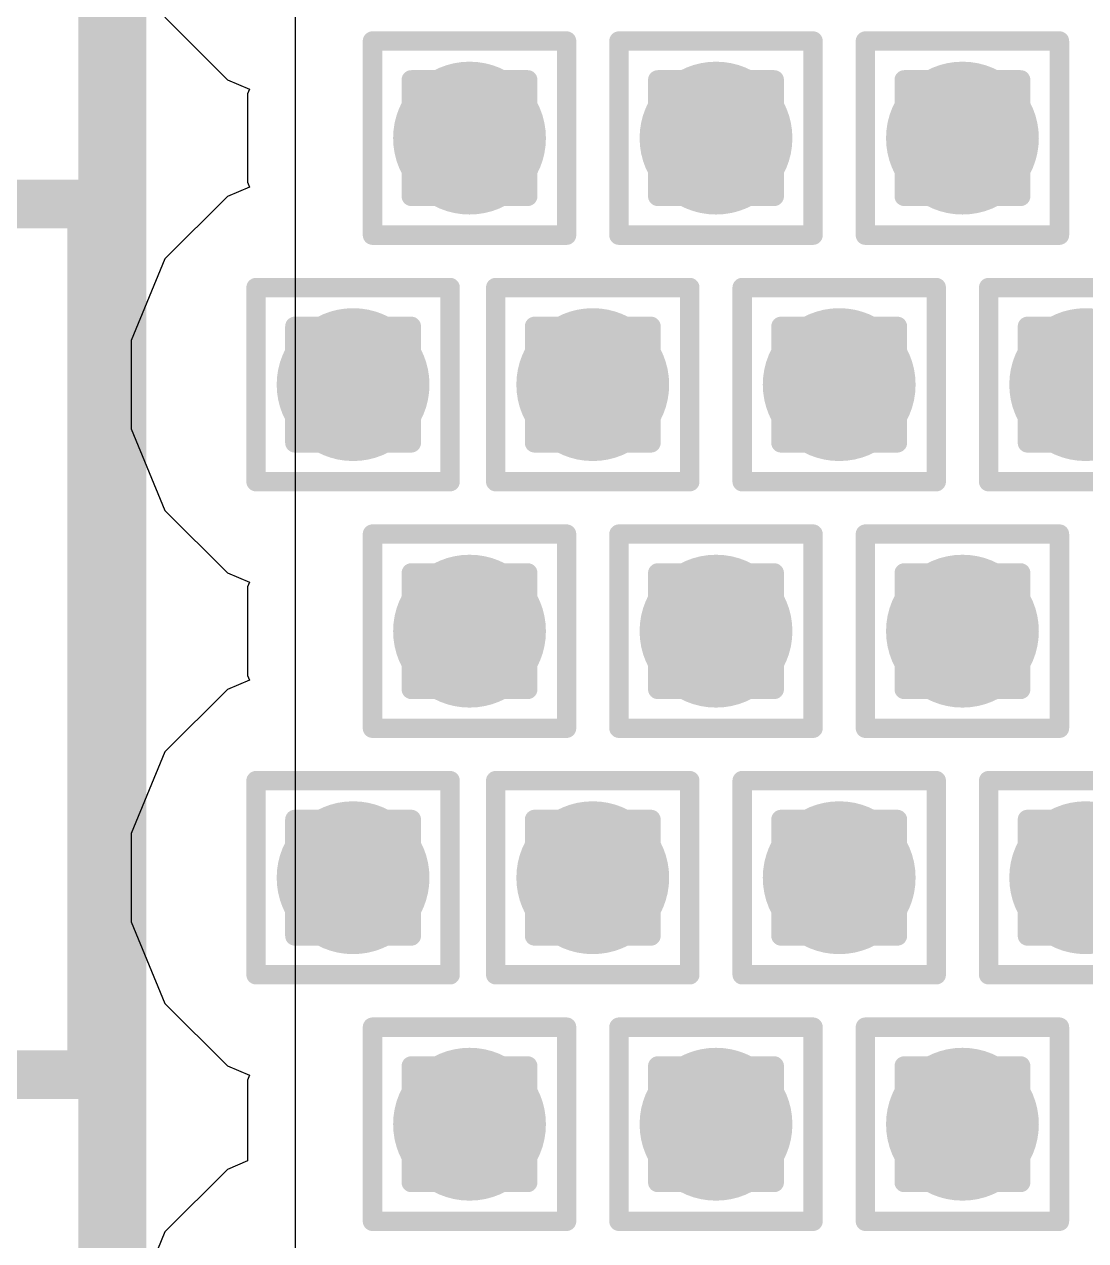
# Model space of a CAD drawing. Header units: inches. Extents: x -12 to 5357, y -8 to 5291.
# Drawn here: x 31.702 to 34.48, y 23.551 to 26.734 of the extents above; entities that cross this region are included whole.
import ezdxf

# ---------------------------------------------------------------- set-up
doc = ezdxf.new("R2010")
doc.units = ezdxf.units.IN
for name, color, linetype in [('Bottom Layer', 5, 'Continuous'), ('Drill Drawing', 1, 'Continuous'), ('Ground', 16, 'Continuous'), ('Power', 76, 'Continuous'), ('Top Layer', 1, 'Continuous'), ('Top Overlay', 2, 'Continuous'), ('Via Holes', 16, 'Continuous')]:
    doc.layers.add(name, color=color, linetype=linetype)

msp = doc.modelspace()

# ---------------------------------------------------------------- hatches: boundary and pattern name
at = {"layer": 'Bottom Layer'}
h = msp.add_hatch(color=5, dxfattribs=at)
edge = h.paths.add_edge_path()
edge.add_arc((32.8676, 26.4363), 0.2, 0, 360)
h = msp.add_hatch(color=5, dxfattribs=at)
edge = h.paths.add_edge_path()
edge.add_arc((33.5128, 26.4363), 0.2, 0, 360)
h = msp.add_hatch(color=5, dxfattribs=at)
edge = h.paths.add_edge_path()
edge.add_arc((34.1579, 26.4363), 0.2, 0, 360)
h = msp.add_hatch(color=5, dxfattribs=at)
edge = h.paths.add_edge_path()
edge.add_arc((32.5628, 25.7912), 0.2, 0, 360)
h = msp.add_hatch(color=5, dxfattribs=at)
edge = h.paths.add_edge_path()
edge.add_arc((33.1902, 25.7912), 0.2, 0, 360)
h = msp.add_hatch(color=5, dxfattribs=at)
edge = h.paths.add_edge_path()
edge.add_arc((33.8353, 25.7912), 0.2, 0, 360)
h = msp.add_hatch(color=5, dxfattribs=at)
edge = h.paths.add_edge_path()
edge.add_arc((34.4805, 25.7912), 0.2, 0, 360)
h = msp.add_hatch(color=5, dxfattribs=at)
edge = h.paths.add_edge_path()
edge.add_arc((32.8676, 25.146), 0.2, 0, 360)
h = msp.add_hatch(color=5, dxfattribs=at)
edge = h.paths.add_edge_path()
edge.add_arc((33.5128, 25.146), 0.2, 0, 360)
h = msp.add_hatch(color=5, dxfattribs=at)
edge = h.paths.add_edge_path()
edge.add_arc((34.1579, 25.146), 0.2, 0, 360)
h = msp.add_hatch(color=5, dxfattribs=at)
edge = h.paths.add_edge_path()
edge.add_arc((32.5628, 24.5008), 0.2, 0, 360)
h = msp.add_hatch(color=5, dxfattribs=at)
edge = h.paths.add_edge_path()
edge.add_arc((33.1902, 24.5008), 0.2, 0, 360)
h = msp.add_hatch(color=5, dxfattribs=at)
edge = h.paths.add_edge_path()
edge.add_arc((33.8353, 24.5008), 0.2, 0, 360)
h = msp.add_hatch(color=5, dxfattribs=at)
edge = h.paths.add_edge_path()
edge.add_arc((34.4805, 24.5008), 0.2, 0, 360)
h = msp.add_hatch(color=5, dxfattribs=at)
edge = h.paths.add_edge_path()
edge.add_arc((32.8676, 23.8557), 0.2, 0, 360)
h = msp.add_hatch(color=5, dxfattribs=at)
edge = h.paths.add_edge_path()
edge.add_arc((33.5128, 23.8557), 0.2, 0, 360)
h = msp.add_hatch(color=5, dxfattribs=at)
edge = h.paths.add_edge_path()
edge.add_arc((34.1579, 23.8557), 0.2, 0, 360)
at = {"layer": 'Ground'}
h = msp.add_hatch(color=16, dxfattribs=at)
edge = h.paths.add_edge_path()
edge.add_arc((32.8676, 26.4363), 0.2, 0, 360)
h = msp.add_hatch(color=16, dxfattribs=at)
edge = h.paths.add_edge_path()
edge.add_arc((33.5128, 26.4363), 0.2, 0, 360)
h = msp.add_hatch(color=16, dxfattribs=at)
edge = h.paths.add_edge_path()
edge.add_arc((34.1579, 26.4363), 0.2, 0, 360)
h = msp.add_hatch(color=16, dxfattribs=at)
edge = h.paths.add_edge_path()
edge.add_arc((32.5628, 25.7912), 0.2, 0, 360)
h = msp.add_hatch(color=16, dxfattribs=at)
edge = h.paths.add_edge_path()
edge.add_arc((33.1902, 25.7912), 0.2, 0, 360)
h = msp.add_hatch(color=16, dxfattribs=at)
edge = h.paths.add_edge_path()
edge.add_arc((33.8353, 25.7912), 0.2, 0, 360)
h = msp.add_hatch(color=16, dxfattribs=at)
edge = h.paths.add_edge_path()
edge.add_arc((34.4805, 25.7912), 0.2, 0, 360)
h = msp.add_hatch(color=16, dxfattribs=at)
edge = h.paths.add_edge_path()
edge.add_arc((32.8676, 25.146), 0.2, 0, 360)
h = msp.add_hatch(color=16, dxfattribs=at)
edge = h.paths.add_edge_path()
edge.add_arc((33.5128, 25.146), 0.2, 0, 360)
h = msp.add_hatch(color=16, dxfattribs=at)
edge = h.paths.add_edge_path()
edge.add_arc((34.1579, 25.146), 0.2, 0, 360)
h = msp.add_hatch(color=16, dxfattribs=at)
edge = h.paths.add_edge_path()
edge.add_arc((32.5628, 24.5008), 0.2, 0, 360)
h = msp.add_hatch(color=16, dxfattribs=at)
edge = h.paths.add_edge_path()
edge.add_arc((33.1902, 24.5008), 0.2, 0, 360)
h = msp.add_hatch(color=16, dxfattribs=at)
edge = h.paths.add_edge_path()
edge.add_arc((33.8353, 24.5008), 0.2, 0, 360)
h = msp.add_hatch(color=16, dxfattribs=at)
edge = h.paths.add_edge_path()
edge.add_arc((34.4805, 24.5008), 0.2, 0, 360)
h = msp.add_hatch(color=16, dxfattribs=at)
edge = h.paths.add_edge_path()
edge.add_arc((32.8676, 23.8557), 0.2, 0, 360)
h = msp.add_hatch(color=16, dxfattribs=at)
edge = h.paths.add_edge_path()
edge.add_arc((33.5128, 23.8557), 0.2, 0, 360)
h = msp.add_hatch(color=16, dxfattribs=at)
edge = h.paths.add_edge_path()
edge.add_arc((34.1579, 23.8557), 0.2, 0, 360)
at = {"layer": 'Power'}
h = msp.add_hatch(color=76, dxfattribs=at)
edge = h.paths.add_edge_path()
edge.add_arc((32.8676, 26.4363), 0.2, 0, 360)
h = msp.add_hatch(color=76, dxfattribs=at)
edge = h.paths.add_edge_path()
edge.add_arc((33.5128, 26.4363), 0.2, 0, 360)
h = msp.add_hatch(color=76, dxfattribs=at)
edge = h.paths.add_edge_path()
edge.add_arc((34.1579, 26.4363), 0.2, 0, 360)
h = msp.add_hatch(color=76, dxfattribs=at)
edge = h.paths.add_edge_path()
edge.add_arc((32.5628, 25.7912), 0.2, 0, 360)
h = msp.add_hatch(color=76, dxfattribs=at)
edge = h.paths.add_edge_path()
edge.add_arc((33.1902, 25.7912), 0.2, 0, 360)
h = msp.add_hatch(color=76, dxfattribs=at)
edge = h.paths.add_edge_path()
edge.add_arc((33.8353, 25.7912), 0.2, 0, 360)
h = msp.add_hatch(color=76, dxfattribs=at)
edge = h.paths.add_edge_path()
edge.add_arc((34.4805, 25.7912), 0.2, 0, 360)
h = msp.add_hatch(color=76, dxfattribs=at)
edge = h.paths.add_edge_path()
edge.add_arc((32.8676, 25.146), 0.2, 0, 360)
h = msp.add_hatch(color=76, dxfattribs=at)
edge = h.paths.add_edge_path()
edge.add_arc((33.5128, 25.146), 0.2, 0, 360)
h = msp.add_hatch(color=76, dxfattribs=at)
edge = h.paths.add_edge_path()
edge.add_arc((34.1579, 25.146), 0.2, 0, 360)
h = msp.add_hatch(color=76, dxfattribs=at)
edge = h.paths.add_edge_path()
edge.add_arc((32.5628, 24.5008), 0.2, 0, 360)
h = msp.add_hatch(color=76, dxfattribs=at)
edge = h.paths.add_edge_path()
edge.add_arc((33.1902, 24.5008), 0.2, 0, 360)
h = msp.add_hatch(color=76, dxfattribs=at)
edge = h.paths.add_edge_path()
edge.add_arc((33.8353, 24.5008), 0.2, 0, 360)
h = msp.add_hatch(color=76, dxfattribs=at)
edge = h.paths.add_edge_path()
edge.add_arc((34.4805, 24.5008), 0.2, 0, 360)
h = msp.add_hatch(color=76, dxfattribs=at)
edge = h.paths.add_edge_path()
edge.add_arc((32.8676, 23.8557), 0.2, 0, 360)
h = msp.add_hatch(color=76, dxfattribs=at)
edge = h.paths.add_edge_path()
edge.add_arc((33.5128, 23.8557), 0.2, 0, 360)
h = msp.add_hatch(color=76, dxfattribs=at)
edge = h.paths.add_edge_path()
edge.add_arc((34.1579, 23.8557), 0.2, 0, 360)
at = {"layer": 'Top Layer'}
h = msp.add_hatch(color=1, dxfattribs=at)
edge = h.paths.add_edge_path()
edge.add_arc((32.8676, 26.4363), 0.2, 0, 360)
h = msp.add_hatch(color=1, dxfattribs=at)
edge = h.paths.add_edge_path()
edge.add_arc((33.5128, 26.4363), 0.2, 0, 360)
h = msp.add_hatch(color=1, dxfattribs=at)
edge = h.paths.add_edge_path()
edge.add_arc((34.1579, 26.4363), 0.2, 0, 360)
h = msp.add_hatch(color=1, dxfattribs=at)
edge = h.paths.add_edge_path()
edge.add_arc((32.5628, 25.7912), 0.2, 0, 360)
h = msp.add_hatch(color=1, dxfattribs=at)
edge = h.paths.add_edge_path()
edge.add_arc((33.1902, 25.7912), 0.2, 0, 360)
h = msp.add_hatch(color=1, dxfattribs=at)
edge = h.paths.add_edge_path()
edge.add_arc((33.8353, 25.7912), 0.2, 0, 360)
h = msp.add_hatch(color=1, dxfattribs=at)
edge = h.paths.add_edge_path()
edge.add_arc((34.4805, 25.7912), 0.2, 0, 360)
h = msp.add_hatch(color=1, dxfattribs=at)
edge = h.paths.add_edge_path()
edge.add_arc((32.8676, 25.146), 0.2, 0, 360)
h = msp.add_hatch(color=1, dxfattribs=at)
edge = h.paths.add_edge_path()
edge.add_arc((33.5128, 25.146), 0.2, 0, 360)
h = msp.add_hatch(color=1, dxfattribs=at)
edge = h.paths.add_edge_path()
edge.add_arc((34.1579, 25.146), 0.2, 0, 360)
h = msp.add_hatch(color=1, dxfattribs=at)
edge = h.paths.add_edge_path()
edge.add_arc((32.5628, 24.5008), 0.2, 0, 360)
h = msp.add_hatch(color=1, dxfattribs=at)
edge = h.paths.add_edge_path()
edge.add_arc((33.1902, 24.5008), 0.2, 0, 360)
h = msp.add_hatch(color=1, dxfattribs=at)
edge = h.paths.add_edge_path()
edge.add_arc((33.8353, 24.5008), 0.2, 0, 360)
h = msp.add_hatch(color=1, dxfattribs=at)
edge = h.paths.add_edge_path()
edge.add_arc((34.4805, 24.5008), 0.2, 0, 360)
h = msp.add_hatch(color=1, dxfattribs=at)
edge = h.paths.add_edge_path()
edge.add_arc((32.8676, 23.8557), 0.2, 0, 360)
h = msp.add_hatch(color=1, dxfattribs=at)
edge = h.paths.add_edge_path()
edge.add_arc((33.5128, 23.8557), 0.2, 0, 360)
h = msp.add_hatch(color=1, dxfattribs=at)
edge = h.paths.add_edge_path()
edge.add_arc((34.1579, 23.8557), 0.2, 0, 360)
at = {"layer": 'Via Holes'}
h = msp.add_hatch(color=7, dxfattribs=at)
edge = h.paths.add_edge_path()
edge.add_arc((32.8676, 26.4363), 0.1, 0, 360)
h = msp.add_hatch(color=7, dxfattribs=at)
edge = h.paths.add_edge_path()
edge.add_arc((33.5128, 26.4363), 0.1, 0, 360)
h = msp.add_hatch(color=7, dxfattribs=at)
edge = h.paths.add_edge_path()
edge.add_arc((34.1579, 26.4363), 0.1, 0, 360)
h = msp.add_hatch(color=7, dxfattribs=at)
edge = h.paths.add_edge_path()
edge.add_arc((32.5628, 25.7912), 0.1, 0, 360)
h = msp.add_hatch(color=7, dxfattribs=at)
edge = h.paths.add_edge_path()
edge.add_arc((33.1902, 25.7912), 0.1, 0, 360)
h = msp.add_hatch(color=7, dxfattribs=at)
edge = h.paths.add_edge_path()
edge.add_arc((33.8353, 25.7912), 0.1, 0, 360)
h = msp.add_hatch(color=7, dxfattribs=at)
edge = h.paths.add_edge_path()
edge.add_arc((34.4805, 25.7912), 0.1, 0, 360)
h = msp.add_hatch(color=7, dxfattribs=at)
edge = h.paths.add_edge_path()
edge.add_arc((32.8676, 25.146), 0.1, 0, 360)
h = msp.add_hatch(color=7, dxfattribs=at)
edge = h.paths.add_edge_path()
edge.add_arc((33.5128, 25.146), 0.1, 0, 360)
h = msp.add_hatch(color=7, dxfattribs=at)
edge = h.paths.add_edge_path()
edge.add_arc((34.1579, 25.146), 0.1, 0, 360)
h = msp.add_hatch(color=7, dxfattribs=at)
edge = h.paths.add_edge_path()
edge.add_arc((32.5628, 24.5008), 0.1, 0, 360)
h = msp.add_hatch(color=7, dxfattribs=at)
edge = h.paths.add_edge_path()
edge.add_arc((33.1902, 24.5008), 0.1, 0, 360)
h = msp.add_hatch(color=7, dxfattribs=at)
edge = h.paths.add_edge_path()
edge.add_arc((33.8353, 24.5008), 0.1, 0, 360)
h = msp.add_hatch(color=7, dxfattribs=at)
edge = h.paths.add_edge_path()
edge.add_arc((34.4805, 24.5008), 0.1, 0, 360)
h = msp.add_hatch(color=7, dxfattribs=at)
edge = h.paths.add_edge_path()
edge.add_arc((32.8676, 23.8557), 0.1, 0, 360)
h = msp.add_hatch(color=7, dxfattribs=at)
edge = h.paths.add_edge_path()
edge.add_arc((33.5128, 23.8557), 0.1, 0, 360)
h = msp.add_hatch(color=7, dxfattribs=at)
edge = h.paths.add_edge_path()
edge.add_arc((34.1579, 23.8557), 0.1, 0, 360)

# ---------------------------------------------------------------- linework, layer by layer
at = {"layer": 'Bottom Layer'}
msp.add_line((32.4118, 20.2654), (32.4118, 28.7275), dxfattribs=at)
msp.add_lwpolyline([(31.9327, 20.2654, 0.1778, 0.1778, 0), (31.9327, 29.426, 0.1778, 0.1778, 0)], format="xyseb", dxfattribs=at)
at = {"layer": 'Drill Drawing'}
for points in [[(32.6136, 26.6903, 0.0508, 0.0508, 0), (33.1216, 26.6903, 0.0508, 0.0508, 0)], [(32.6136, 26.1823, 0.0508, 0.0508, 0), (32.6136, 26.6903, 0.0508, 0.0508, 0)], [(33.1216, 26.1823, 0.0508, 0.0508, 0), (33.1216, 26.6903, 0.0508, 0.0508, 0)], [(33.2588, 26.6903, 0.0508, 0.0508, 0), (33.7668, 26.6903, 0.0508, 0.0508, 0)], [(33.2588, 26.1823, 0.0508, 0.0508, 0), (33.2588, 26.6903, 0.0508, 0.0508, 0)], [(33.7668, 26.1823, 0.0508, 0.0508, 0), (33.7668, 26.6903, 0.0508, 0.0508, 0)], [(33.9039, 26.6903, 0.0508, 0.0508, 0), (34.4119, 26.6903, 0.0508, 0.0508, 0)], [(33.9039, 26.1823, 0.0508, 0.0508, 0), (33.9039, 26.6903, 0.0508, 0.0508, 0)], [(34.4119, 26.1823, 0.0508, 0.0508, 0), (34.4119, 26.6903, 0.0508, 0.0508, 0)], [(32.7152, 26.5887, 0.0508, 0.0508, 0), (33.02, 26.5887, 0.0508, 0.0508, 0)], [(32.7152, 26.2839, 0.0508, 0.0508, 0), (32.7152, 26.5887, 0.0508, 0.0508, 0)], [(33.02, 26.2839, 0.0508, 0.0508, 0), (33.02, 26.5887, 0.0508, 0.0508, 0)], [(33.3604, 26.5887, 0.0508, 0.0508, 0), (33.6652, 26.5887, 0.0508, 0.0508, 0)], [(33.3604, 26.2839, 0.0508, 0.0508, 0), (33.3604, 26.5887, 0.0508, 0.0508, 0)], [(33.6652, 26.2839, 0.0508, 0.0508, 0), (33.6652, 26.5887, 0.0508, 0.0508, 0)], [(34.0055, 26.5887, 0.0508, 0.0508, 0), (34.3103, 26.5887, 0.0508, 0.0508, 0)], [(34.0055, 26.2839, 0.0508, 0.0508, 0), (34.0055, 26.5887, 0.0508, 0.0508, 0)], [(34.3103, 26.2839, 0.0508, 0.0508, 0), (34.3103, 26.5887, 0.0508, 0.0508, 0)], [(32.7152, 26.2839, 0.0508, 0.0508, 0), (33.02, 26.2839, 0.0508, 0.0508, 0)], [(33.3604, 26.2839, 0.0508, 0.0508, 0), (33.6652, 26.2839, 0.0508, 0.0508, 0)], [(34.0055, 26.2839, 0.0508, 0.0508, 0), (34.3103, 26.2839, 0.0508, 0.0508, 0)], [(32.6136, 26.1823, 0.0508, 0.0508, 0), (33.1216, 26.1823, 0.0508, 0.0508, 0)], [(33.2588, 26.1823, 0.0508, 0.0508, 0), (33.7668, 26.1823, 0.0508, 0.0508, 0)], [(33.9039, 26.1823, 0.0508, 0.0508, 0), (34.4119, 26.1823, 0.0508, 0.0508, 0)], [(32.3088, 26.0452, 0.0508, 0.0508, 0), (32.8168, 26.0452, 0.0508, 0.0508, 0)], [(32.3088, 25.5372, 0.0508, 0.0508, 0), (32.3088, 26.0452, 0.0508, 0.0508, 0)], [(32.8168, 25.5372, 0.0508, 0.0508, 0), (32.8168, 26.0452, 0.0508, 0.0508, 0)], [(32.9362, 26.0452, 0.0508, 0.0508, 0), (33.4442, 26.0452, 0.0508, 0.0508, 0)], [(32.9362, 25.5372, 0.0508, 0.0508, 0), (32.9362, 26.0452, 0.0508, 0.0508, 0)], [(33.4442, 25.5372, 0.0508, 0.0508, 0), (33.4442, 26.0452, 0.0508, 0.0508, 0)], [(33.5813, 26.0452, 0.0508, 0.0508, 0), (34.0893, 26.0452, 0.0508, 0.0508, 0)], [(33.5813, 25.5372, 0.0508, 0.0508, 0), (33.5813, 26.0452, 0.0508, 0.0508, 0)], [(34.0893, 25.5372, 0.0508, 0.0508, 0), (34.0893, 26.0452, 0.0508, 0.0508, 0)], [(34.2265, 26.0452, 0.0508, 0.0508, 0), (34.7345, 26.0452, 0.0508, 0.0508, 0)], [(34.2265, 25.5372, 0.0508, 0.0508, 0), (34.2265, 26.0452, 0.0508, 0.0508, 0)], [(32.4104, 25.9436, 0.0508, 0.0508, 0), (32.7152, 25.9436, 0.0508, 0.0508, 0)], [(32.4104, 25.6388, 0.0508, 0.0508, 0), (32.4104, 25.9436, 0.0508, 0.0508, 0)], [(32.7152, 25.6388, 0.0508, 0.0508, 0), (32.7152, 25.9436, 0.0508, 0.0508, 0)], [(33.0378, 25.9436, 0.0508, 0.0508, 0), (33.3426, 25.9436, 0.0508, 0.0508, 0)], [(33.0378, 25.6388, 0.0508, 0.0508, 0), (33.0378, 25.9436, 0.0508, 0.0508, 0)], [(33.3426, 25.6388, 0.0508, 0.0508, 0), (33.3426, 25.9436, 0.0508, 0.0508, 0)], [(33.6829, 25.9436, 0.0508, 0.0508, 0), (33.9877, 25.9436, 0.0508, 0.0508, 0)], [(33.6829, 25.6388, 0.0508, 0.0508, 0), (33.6829, 25.9436, 0.0508, 0.0508, 0)], [(33.9877, 25.6388, 0.0508, 0.0508, 0), (33.9877, 25.9436, 0.0508, 0.0508, 0)], [(34.3281, 25.9436, 0.0508, 0.0508, 0), (34.6329, 25.9436, 0.0508, 0.0508, 0)], [(34.3281, 25.6388, 0.0508, 0.0508, 0), (34.3281, 25.9436, 0.0508, 0.0508, 0)], [(32.4104, 25.6388, 0.0508, 0.0508, 0), (32.7152, 25.6388, 0.0508, 0.0508, 0)], [(33.0378, 25.6388, 0.0508, 0.0508, 0), (33.3426, 25.6388, 0.0508, 0.0508, 0)], [(33.6829, 25.6388, 0.0508, 0.0508, 0), (33.9877, 25.6388, 0.0508, 0.0508, 0)], [(34.3281, 25.6388, 0.0508, 0.0508, 0), (34.6329, 25.6388, 0.0508, 0.0508, 0)], [(32.3088, 25.5372, 0.0508, 0.0508, 0), (32.8168, 25.5372, 0.0508, 0.0508, 0)], [(32.9362, 25.5372, 0.0508, 0.0508, 0), (33.4442, 25.5372, 0.0508, 0.0508, 0)], [(33.5813, 25.5372, 0.0508, 0.0508, 0), (34.0893, 25.5372, 0.0508, 0.0508, 0)], [(34.2265, 25.5372, 0.0508, 0.0508, 0), (34.7345, 25.5372, 0.0508, 0.0508, 0)], [(32.6136, 25.4, 0.0508, 0.0508, 0), (33.1216, 25.4, 0.0508, 0.0508, 0)], [(32.6136, 24.892, 0.0508, 0.0508, 0), (32.6136, 25.4, 0.0508, 0.0508, 0)], [(33.1216, 24.892, 0.0508, 0.0508, 0), (33.1216, 25.4, 0.0508, 0.0508, 0)], [(33.2588, 25.4, 0.0508, 0.0508, 0), (33.7668, 25.4, 0.0508, 0.0508, 0)], [(33.2588, 24.892, 0.0508, 0.0508, 0), (33.2588, 25.4, 0.0508, 0.0508, 0)], [(33.7668, 24.892, 0.0508, 0.0508, 0), (33.7668, 25.4, 0.0508, 0.0508, 0)], [(33.9039, 25.4, 0.0508, 0.0508, 0), (34.4119, 25.4, 0.0508, 0.0508, 0)], [(33.9039, 24.892, 0.0508, 0.0508, 0), (33.9039, 25.4, 0.0508, 0.0508, 0)], [(34.4119, 24.892, 0.0508, 0.0508, 0), (34.4119, 25.4, 0.0508, 0.0508, 0)], [(32.7152, 25.2984, 0.0508, 0.0508, 0), (33.02, 25.2984, 0.0508, 0.0508, 0)], [(32.7152, 24.9936, 0.0508, 0.0508, 0), (32.7152, 25.2984, 0.0508, 0.0508, 0)], [(33.02, 24.9936, 0.0508, 0.0508, 0), (33.02, 25.2984, 0.0508, 0.0508, 0)], [(33.3604, 25.2984, 0.0508, 0.0508, 0), (33.6652, 25.2984, 0.0508, 0.0508, 0)], [(33.3604, 24.9936, 0.0508, 0.0508, 0), (33.3604, 25.2984, 0.0508, 0.0508, 0)], [(33.6652, 24.9936, 0.0508, 0.0508, 0), (33.6652, 25.2984, 0.0508, 0.0508, 0)], [(34.0055, 25.2984, 0.0508, 0.0508, 0), (34.3103, 25.2984, 0.0508, 0.0508, 0)], [(34.0055, 24.9936, 0.0508, 0.0508, 0), (34.0055, 25.2984, 0.0508, 0.0508, 0)], [(34.3103, 24.9936, 0.0508, 0.0508, 0), (34.3103, 25.2984, 0.0508, 0.0508, 0)], [(32.7152, 24.9936, 0.0508, 0.0508, 0), (33.02, 24.9936, 0.0508, 0.0508, 0)], [(33.3604, 24.9936, 0.0508, 0.0508, 0), (33.6652, 24.9936, 0.0508, 0.0508, 0)], [(34.0055, 24.9936, 0.0508, 0.0508, 0), (34.3103, 24.9936, 0.0508, 0.0508, 0)], [(32.6136, 24.892, 0.0508, 0.0508, 0), (33.1216, 24.892, 0.0508, 0.0508, 0)], [(33.2588, 24.892, 0.0508, 0.0508, 0), (33.7668, 24.892, 0.0508, 0.0508, 0)], [(33.9039, 24.892, 0.0508, 0.0508, 0), (34.4119, 24.892, 0.0508, 0.0508, 0)], [(32.3088, 24.7548, 0.0508, 0.0508, 0), (32.8168, 24.7548, 0.0508, 0.0508, 0)], [(32.3088, 24.2468, 0.0508, 0.0508, 0), (32.3088, 24.7548, 0.0508, 0.0508, 0)], [(32.8168, 24.2468, 0.0508, 0.0508, 0), (32.8168, 24.7548, 0.0508, 0.0508, 0)], [(32.9362, 24.7548, 0.0508, 0.0508, 0), (33.4442, 24.7548, 0.0508, 0.0508, 0)], [(32.9362, 24.2468, 0.0508, 0.0508, 0), (32.9362, 24.7548, 0.0508, 0.0508, 0)], [(33.4442, 24.2468, 0.0508, 0.0508, 0), (33.4442, 24.7548, 0.0508, 0.0508, 0)], [(33.5813, 24.7548, 0.0508, 0.0508, 0), (34.0893, 24.7548, 0.0508, 0.0508, 0)], [(33.5813, 24.2468, 0.0508, 0.0508, 0), (33.5813, 24.7548, 0.0508, 0.0508, 0)], [(34.0893, 24.2468, 0.0508, 0.0508, 0), (34.0893, 24.7548, 0.0508, 0.0508, 0)], [(34.2265, 24.7548, 0.0508, 0.0508, 0), (34.7345, 24.7548, 0.0508, 0.0508, 0)], [(34.2265, 24.2468, 0.0508, 0.0508, 0), (34.2265, 24.7548, 0.0508, 0.0508, 0)], [(32.4104, 24.6532, 0.0508, 0.0508, 0), (32.7152, 24.6532, 0.0508, 0.0508, 0)], [(32.4104, 24.3484, 0.0508, 0.0508, 0), (32.4104, 24.6532, 0.0508, 0.0508, 0)], [(32.7152, 24.3484, 0.0508, 0.0508, 0), (32.7152, 24.6532, 0.0508, 0.0508, 0)], [(33.0378, 24.6532, 0.0508, 0.0508, 0), (33.3426, 24.6532, 0.0508, 0.0508, 0)], [(33.0378, 24.3484, 0.0508, 0.0508, 0), (33.0378, 24.6532, 0.0508, 0.0508, 0)], [(33.3426, 24.3484, 0.0508, 0.0508, 0), (33.3426, 24.6532, 0.0508, 0.0508, 0)], [(33.6829, 24.6532, 0.0508, 0.0508, 0), (33.9877, 24.6532, 0.0508, 0.0508, 0)], [(33.6829, 24.3484, 0.0508, 0.0508, 0), (33.6829, 24.6532, 0.0508, 0.0508, 0)], [(33.9877, 24.3484, 0.0508, 0.0508, 0), (33.9877, 24.6532, 0.0508, 0.0508, 0)], [(34.3281, 24.6532, 0.0508, 0.0508, 0), (34.6329, 24.6532, 0.0508, 0.0508, 0)], [(34.3281, 24.3484, 0.0508, 0.0508, 0), (34.3281, 24.6532, 0.0508, 0.0508, 0)], [(32.4104, 24.3484, 0.0508, 0.0508, 0), (32.7152, 24.3484, 0.0508, 0.0508, 0)], [(33.0378, 24.3484, 0.0508, 0.0508, 0), (33.3426, 24.3484, 0.0508, 0.0508, 0)], [(33.6829, 24.3484, 0.0508, 0.0508, 0), (33.9877, 24.3484, 0.0508, 0.0508, 0)], [(34.3281, 24.3484, 0.0508, 0.0508, 0), (34.6329, 24.3484, 0.0508, 0.0508, 0)], [(32.3088, 24.2468, 0.0508, 0.0508, 0), (32.8168, 24.2468, 0.0508, 0.0508, 0)], [(32.9362, 24.2468, 0.0508, 0.0508, 0), (33.4442, 24.2468, 0.0508, 0.0508, 0)], [(33.5813, 24.2468, 0.0508, 0.0508, 0), (34.0893, 24.2468, 0.0508, 0.0508, 0)], [(34.2265, 24.2468, 0.0508, 0.0508, 0), (34.7345, 24.2468, 0.0508, 0.0508, 0)], [(32.6136, 24.1097, 0.0508, 0.0508, 0), (33.1216, 24.1097, 0.0508, 0.0508, 0)], [(32.6136, 23.6017, 0.0508, 0.0508, 0), (32.6136, 24.1097, 0.0508, 0.0508, 0)], [(33.1216, 23.6017, 0.0508, 0.0508, 0), (33.1216, 24.1097, 0.0508, 0.0508, 0)], [(33.2588, 24.1097, 0.0508, 0.0508, 0), (33.7668, 24.1097, 0.0508, 0.0508, 0)], [(33.2588, 23.6017, 0.0508, 0.0508, 0), (33.2588, 24.1097, 0.0508, 0.0508, 0)], [(33.7668, 23.6017, 0.0508, 0.0508, 0), (33.7668, 24.1097, 0.0508, 0.0508, 0)], [(33.9039, 24.1097, 0.0508, 0.0508, 0), (34.4119, 24.1097, 0.0508, 0.0508, 0)], [(33.9039, 23.6017, 0.0508, 0.0508, 0), (33.9039, 24.1097, 0.0508, 0.0508, 0)], [(34.4119, 23.6017, 0.0508, 0.0508, 0), (34.4119, 24.1097, 0.0508, 0.0508, 0)], [(32.7152, 24.0081, 0.0508, 0.0508, 0), (33.02, 24.0081, 0.0508, 0.0508, 0)], [(32.7152, 23.7033, 0.0508, 0.0508, 0), (32.7152, 24.0081, 0.0508, 0.0508, 0)], [(33.02, 23.7033, 0.0508, 0.0508, 0), (33.02, 24.0081, 0.0508, 0.0508, 0)], [(33.3604, 24.0081, 0.0508, 0.0508, 0), (33.6652, 24.0081, 0.0508, 0.0508, 0)], [(33.3604, 23.7033, 0.0508, 0.0508, 0), (33.3604, 24.0081, 0.0508, 0.0508, 0)], [(33.6652, 23.7033, 0.0508, 0.0508, 0), (33.6652, 24.0081, 0.0508, 0.0508, 0)], [(34.0055, 24.0081, 0.0508, 0.0508, 0), (34.3103, 24.0081, 0.0508, 0.0508, 0)], [(34.0055, 23.7033, 0.0508, 0.0508, 0), (34.0055, 24.0081, 0.0508, 0.0508, 0)], [(34.3103, 23.7033, 0.0508, 0.0508, 0), (34.3103, 24.0081, 0.0508, 0.0508, 0)], [(32.7152, 23.7033, 0.0508, 0.0508, 0), (33.02, 23.7033, 0.0508, 0.0508, 0)], [(33.3604, 23.7033, 0.0508, 0.0508, 0), (33.6652, 23.7033, 0.0508, 0.0508, 0)], [(34.0055, 23.7033, 0.0508, 0.0508, 0), (34.3103, 23.7033, 0.0508, 0.0508, 0)], [(32.6136, 23.6017, 0.0508, 0.0508, 0), (33.1216, 23.6017, 0.0508, 0.0508, 0)], [(33.2588, 23.6017, 0.0508, 0.0508, 0), (33.7668, 23.6017, 0.0508, 0.0508, 0)], [(33.9039, 23.6017, 0.0508, 0.0508, 0), (34.4119, 23.6017, 0.0508, 0.0508, 0)]]:
    msp.add_lwpolyline(points, format="xyseb", dxfattribs=at)
for points in [[(32.6009, 26.6903, 0.0254, 0.0254, 1), (32.6263, 26.6903, 0.0254, 0.0254, 1)], [(32.6009, 26.6903, 0.0254, 0.0254, 1), (32.6263, 26.6903, 0.0254, 0.0254, 1)], [(33.1089, 26.6903, 0.0254, 0.0254, 1), (33.1343, 26.6903, 0.0254, 0.0254, 1)], [(33.1089, 26.6903, 0.0254, 0.0254, 1), (33.1343, 26.6903, 0.0254, 0.0254, 1)], [(33.2461, 26.6903, 0.0254, 0.0254, 1), (33.2715, 26.6903, 0.0254, 0.0254, 1)], [(33.2461, 26.6903, 0.0254, 0.0254, 1), (33.2715, 26.6903, 0.0254, 0.0254, 1)], [(33.7541, 26.6903, 0.0254, 0.0254, 1), (33.7795, 26.6903, 0.0254, 0.0254, 1)], [(33.7541, 26.6903, 0.0254, 0.0254, 1), (33.7795, 26.6903, 0.0254, 0.0254, 1)], [(33.8912, 26.6903, 0.0254, 0.0254, 1), (33.9166, 26.6903, 0.0254, 0.0254, 1)], [(33.8912, 26.6903, 0.0254, 0.0254, 1), (33.9166, 26.6903, 0.0254, 0.0254, 1)], [(34.3992, 26.6903, 0.0254, 0.0254, 1), (34.4246, 26.6903, 0.0254, 0.0254, 1)], [(34.3992, 26.6903, 0.0254, 0.0254, 1), (34.4246, 26.6903, 0.0254, 0.0254, 1)], [(32.7025, 26.5887, 0.0254, 0.0254, 1), (32.7279, 26.5887, 0.0254, 0.0254, 1)], [(32.7025, 26.5887, 0.0254, 0.0254, 1), (32.7279, 26.5887, 0.0254, 0.0254, 1)], [(33.0073, 26.5887, 0.0254, 0.0254, 1), (33.0327, 26.5887, 0.0254, 0.0254, 1)], [(33.0073, 26.5887, 0.0254, 0.0254, 1), (33.0327, 26.5887, 0.0254, 0.0254, 1)], [(33.3477, 26.5887, 0.0254, 0.0254, 1), (33.3731, 26.5887, 0.0254, 0.0254, 1)], [(33.3477, 26.5887, 0.0254, 0.0254, 1), (33.3731, 26.5887, 0.0254, 0.0254, 1)], [(33.6525, 26.5887, 0.0254, 0.0254, 1), (33.6779, 26.5887, 0.0254, 0.0254, 1)], [(33.6525, 26.5887, 0.0254, 0.0254, 1), (33.6779, 26.5887, 0.0254, 0.0254, 1)], [(33.9928, 26.5887, 0.0254, 0.0254, 1), (34.0182, 26.5887, 0.0254, 0.0254, 1)], [(33.9928, 26.5887, 0.0254, 0.0254, 1), (34.0182, 26.5887, 0.0254, 0.0254, 1)], [(34.2976, 26.5887, 0.0254, 0.0254, 1), (34.323, 26.5887, 0.0254, 0.0254, 1)], [(34.2976, 26.5887, 0.0254, 0.0254, 1), (34.323, 26.5887, 0.0254, 0.0254, 1)], [(32.7025, 26.2839, 0.0254, 0.0254, 1), (32.7279, 26.2839, 0.0254, 0.0254, 1)], [(32.7025, 26.2839, 0.0254, 0.0254, 1), (32.7279, 26.2839, 0.0254, 0.0254, 1)], [(33.0073, 26.2839, 0.0254, 0.0254, 1), (33.0327, 26.2839, 0.0254, 0.0254, 1)], [(33.0073, 26.2839, 0.0254, 0.0254, 1), (33.0327, 26.2839, 0.0254, 0.0254, 1)], [(33.3477, 26.2839, 0.0254, 0.0254, 1), (33.3731, 26.2839, 0.0254, 0.0254, 1)], [(33.3477, 26.2839, 0.0254, 0.0254, 1), (33.3731, 26.2839, 0.0254, 0.0254, 1)], [(33.6525, 26.2839, 0.0254, 0.0254, 1), (33.6779, 26.2839, 0.0254, 0.0254, 1)], [(33.6525, 26.2839, 0.0254, 0.0254, 1), (33.6779, 26.2839, 0.0254, 0.0254, 1)], [(33.9928, 26.2839, 0.0254, 0.0254, 1), (34.0182, 26.2839, 0.0254, 0.0254, 1)], [(33.9928, 26.2839, 0.0254, 0.0254, 1), (34.0182, 26.2839, 0.0254, 0.0254, 1)], [(34.2976, 26.2839, 0.0254, 0.0254, 1), (34.323, 26.2839, 0.0254, 0.0254, 1)], [(34.2976, 26.2839, 0.0254, 0.0254, 1), (34.323, 26.2839, 0.0254, 0.0254, 1)], [(32.6009, 26.1823, 0.0254, 0.0254, 1), (32.6263, 26.1823, 0.0254, 0.0254, 1)], [(32.6009, 26.1823, 0.0254, 0.0254, 1), (32.6263, 26.1823, 0.0254, 0.0254, 1)], [(33.1089, 26.1823, 0.0254, 0.0254, 1), (33.1343, 26.1823, 0.0254, 0.0254, 1)], [(33.1089, 26.1823, 0.0254, 0.0254, 1), (33.1343, 26.1823, 0.0254, 0.0254, 1)], [(33.2461, 26.1823, 0.0254, 0.0254, 1), (33.2715, 26.1823, 0.0254, 0.0254, 1)], [(33.2461, 26.1823, 0.0254, 0.0254, 1), (33.2715, 26.1823, 0.0254, 0.0254, 1)], [(33.7541, 26.1823, 0.0254, 0.0254, 1), (33.7795, 26.1823, 0.0254, 0.0254, 1)], [(33.7541, 26.1823, 0.0254, 0.0254, 1), (33.7795, 26.1823, 0.0254, 0.0254, 1)], [(33.8912, 26.1823, 0.0254, 0.0254, 1), (33.9166, 26.1823, 0.0254, 0.0254, 1)], [(33.8912, 26.1823, 0.0254, 0.0254, 1), (33.9166, 26.1823, 0.0254, 0.0254, 1)], [(34.3992, 26.1823, 0.0254, 0.0254, 1), (34.4246, 26.1823, 0.0254, 0.0254, 1)], [(34.3992, 26.1823, 0.0254, 0.0254, 1), (34.4246, 26.1823, 0.0254, 0.0254, 1)], [(32.2961, 26.0452, 0.0254, 0.0254, 1), (32.3215, 26.0452, 0.0254, 0.0254, 1)], [(32.2961, 26.0452, 0.0254, 0.0254, 1), (32.3215, 26.0452, 0.0254, 0.0254, 1)], [(32.8041, 26.0452, 0.0254, 0.0254, 1), (32.8295, 26.0452, 0.0254, 0.0254, 1)], [(32.8041, 26.0452, 0.0254, 0.0254, 1), (32.8295, 26.0452, 0.0254, 0.0254, 1)], [(32.9235, 26.0452, 0.0254, 0.0254, 1), (32.9489, 26.0452, 0.0254, 0.0254, 1)], [(32.9235, 26.0452, 0.0254, 0.0254, 1), (32.9489, 26.0452, 0.0254, 0.0254, 1)], [(33.4315, 26.0452, 0.0254, 0.0254, 1), (33.4569, 26.0452, 0.0254, 0.0254, 1)], [(33.4315, 26.0452, 0.0254, 0.0254, 1), (33.4569, 26.0452, 0.0254, 0.0254, 1)], [(33.5686, 26.0452, 0.0254, 0.0254, 1), (33.594, 26.0452, 0.0254, 0.0254, 1)], [(33.5686, 26.0452, 0.0254, 0.0254, 1), (33.594, 26.0452, 0.0254, 0.0254, 1)], [(34.0766, 26.0452, 0.0254, 0.0254, 1), (34.102, 26.0452, 0.0254, 0.0254, 1)], [(34.0766, 26.0452, 0.0254, 0.0254, 1), (34.102, 26.0452, 0.0254, 0.0254, 1)], [(34.2138, 26.0452, 0.0254, 0.0254, 1), (34.2392, 26.0452, 0.0254, 0.0254, 1)], [(34.2138, 26.0452, 0.0254, 0.0254, 1), (34.2392, 26.0452, 0.0254, 0.0254, 1)], [(32.3977, 25.9436, 0.0254, 0.0254, 1), (32.4231, 25.9436, 0.0254, 0.0254, 1)], [(32.3977, 25.9436, 0.0254, 0.0254, 1), (32.4231, 25.9436, 0.0254, 0.0254, 1)], [(32.7025, 25.9436, 0.0254, 0.0254, 1), (32.7279, 25.9436, 0.0254, 0.0254, 1)], [(32.7025, 25.9436, 0.0254, 0.0254, 1), (32.7279, 25.9436, 0.0254, 0.0254, 1)], [(33.0251, 25.9436, 0.0254, 0.0254, 1), (33.0505, 25.9436, 0.0254, 0.0254, 1)], [(33.0251, 25.9436, 0.0254, 0.0254, 1), (33.0505, 25.9436, 0.0254, 0.0254, 1)], [(33.3299, 25.9436, 0.0254, 0.0254, 1), (33.3553, 25.9436, 0.0254, 0.0254, 1)], [(33.3299, 25.9436, 0.0254, 0.0254, 1), (33.3553, 25.9436, 0.0254, 0.0254, 1)], [(33.6702, 25.9436, 0.0254, 0.0254, 1), (33.6956, 25.9436, 0.0254, 0.0254, 1)], [(33.6702, 25.9436, 0.0254, 0.0254, 1), (33.6956, 25.9436, 0.0254, 0.0254, 1)], [(33.975, 25.9436, 0.0254, 0.0254, 1), (34.0004, 25.9436, 0.0254, 0.0254, 1)], [(33.975, 25.9436, 0.0254, 0.0254, 1), (34.0004, 25.9436, 0.0254, 0.0254, 1)], [(34.3154, 25.9436, 0.0254, 0.0254, 1), (34.3408, 25.9436, 0.0254, 0.0254, 1)], [(34.3154, 25.9436, 0.0254, 0.0254, 1), (34.3408, 25.9436, 0.0254, 0.0254, 1)], [(32.3977, 25.6388, 0.0254, 0.0254, 1), (32.4231, 25.6388, 0.0254, 0.0254, 1)], [(32.3977, 25.6388, 0.0254, 0.0254, 1), (32.4231, 25.6388, 0.0254, 0.0254, 1)], [(32.7025, 25.6388, 0.0254, 0.0254, 1), (32.7279, 25.6388, 0.0254, 0.0254, 1)], [(32.7025, 25.6388, 0.0254, 0.0254, 1), (32.7279, 25.6388, 0.0254, 0.0254, 1)], [(33.0251, 25.6388, 0.0254, 0.0254, 1), (33.0505, 25.6388, 0.0254, 0.0254, 1)], [(33.0251, 25.6388, 0.0254, 0.0254, 1), (33.0505, 25.6388, 0.0254, 0.0254, 1)], [(33.3299, 25.6388, 0.0254, 0.0254, 1), (33.3553, 25.6388, 0.0254, 0.0254, 1)], [(33.3299, 25.6388, 0.0254, 0.0254, 1), (33.3553, 25.6388, 0.0254, 0.0254, 1)], [(33.6702, 25.6388, 0.0254, 0.0254, 1), (33.6956, 25.6388, 0.0254, 0.0254, 1)], [(33.6702, 25.6388, 0.0254, 0.0254, 1), (33.6956, 25.6388, 0.0254, 0.0254, 1)], [(33.975, 25.6388, 0.0254, 0.0254, 1), (34.0004, 25.6388, 0.0254, 0.0254, 1)], [(33.975, 25.6388, 0.0254, 0.0254, 1), (34.0004, 25.6388, 0.0254, 0.0254, 1)], [(34.3154, 25.6388, 0.0254, 0.0254, 1), (34.3408, 25.6388, 0.0254, 0.0254, 1)], [(34.3154, 25.6388, 0.0254, 0.0254, 1), (34.3408, 25.6388, 0.0254, 0.0254, 1)], [(32.2961, 25.5372, 0.0254, 0.0254, 1), (32.3215, 25.5372, 0.0254, 0.0254, 1)], [(32.2961, 25.5372, 0.0254, 0.0254, 1), (32.3215, 25.5372, 0.0254, 0.0254, 1)], [(32.8041, 25.5372, 0.0254, 0.0254, 1), (32.8295, 25.5372, 0.0254, 0.0254, 1)], [(32.8041, 25.5372, 0.0254, 0.0254, 1), (32.8295, 25.5372, 0.0254, 0.0254, 1)], [(32.9235, 25.5372, 0.0254, 0.0254, 1), (32.9489, 25.5372, 0.0254, 0.0254, 1)], [(32.9235, 25.5372, 0.0254, 0.0254, 1), (32.9489, 25.5372, 0.0254, 0.0254, 1)], [(33.4315, 25.5372, 0.0254, 0.0254, 1), (33.4569, 25.5372, 0.0254, 0.0254, 1)], [(33.4315, 25.5372, 0.0254, 0.0254, 1), (33.4569, 25.5372, 0.0254, 0.0254, 1)], [(33.5686, 25.5372, 0.0254, 0.0254, 1), (33.594, 25.5372, 0.0254, 0.0254, 1)], [(33.5686, 25.5372, 0.0254, 0.0254, 1), (33.594, 25.5372, 0.0254, 0.0254, 1)], [(34.0766, 25.5372, 0.0254, 0.0254, 1), (34.102, 25.5372, 0.0254, 0.0254, 1)], [(34.0766, 25.5372, 0.0254, 0.0254, 1), (34.102, 25.5372, 0.0254, 0.0254, 1)], [(34.2138, 25.5372, 0.0254, 0.0254, 1), (34.2392, 25.5372, 0.0254, 0.0254, 1)], [(34.2138, 25.5372, 0.0254, 0.0254, 1), (34.2392, 25.5372, 0.0254, 0.0254, 1)], [(32.6009, 25.4, 0.0254, 0.0254, 1), (32.6263, 25.4, 0.0254, 0.0254, 1)], [(32.6009, 25.4, 0.0254, 0.0254, 1), (32.6263, 25.4, 0.0254, 0.0254, 1)], [(33.1089, 25.4, 0.0254, 0.0254, 1), (33.1343, 25.4, 0.0254, 0.0254, 1)], [(33.1089, 25.4, 0.0254, 0.0254, 1), (33.1343, 25.4, 0.0254, 0.0254, 1)], [(33.2461, 25.4, 0.0254, 0.0254, 1), (33.2715, 25.4, 0.0254, 0.0254, 1)], [(33.2461, 25.4, 0.0254, 0.0254, 1), (33.2715, 25.4, 0.0254, 0.0254, 1)], [(33.7541, 25.4, 0.0254, 0.0254, 1), (33.7795, 25.4, 0.0254, 0.0254, 1)], [(33.7541, 25.4, 0.0254, 0.0254, 1), (33.7795, 25.4, 0.0254, 0.0254, 1)], [(33.8912, 25.4, 0.0254, 0.0254, 1), (33.9166, 25.4, 0.0254, 0.0254, 1)], [(33.8912, 25.4, 0.0254, 0.0254, 1), (33.9166, 25.4, 0.0254, 0.0254, 1)], [(34.3992, 25.4, 0.0254, 0.0254, 1), (34.4246, 25.4, 0.0254, 0.0254, 1)], [(34.3992, 25.4, 0.0254, 0.0254, 1), (34.4246, 25.4, 0.0254, 0.0254, 1)], [(32.7025, 25.2984, 0.0254, 0.0254, 1), (32.7279, 25.2984, 0.0254, 0.0254, 1)], [(32.7025, 25.2984, 0.0254, 0.0254, 1), (32.7279, 25.2984, 0.0254, 0.0254, 1)], [(33.0073, 25.2984, 0.0254, 0.0254, 1), (33.0327, 25.2984, 0.0254, 0.0254, 1)], [(33.0073, 25.2984, 0.0254, 0.0254, 1), (33.0327, 25.2984, 0.0254, 0.0254, 1)], [(33.3477, 25.2984, 0.0254, 0.0254, 1), (33.3731, 25.2984, 0.0254, 0.0254, 1)], [(33.3477, 25.2984, 0.0254, 0.0254, 1), (33.3731, 25.2984, 0.0254, 0.0254, 1)], [(33.6525, 25.2984, 0.0254, 0.0254, 1), (33.6779, 25.2984, 0.0254, 0.0254, 1)], [(33.6525, 25.2984, 0.0254, 0.0254, 1), (33.6779, 25.2984, 0.0254, 0.0254, 1)], [(33.9928, 25.2984, 0.0254, 0.0254, 1), (34.0182, 25.2984, 0.0254, 0.0254, 1)], [(33.9928, 25.2984, 0.0254, 0.0254, 1), (34.0182, 25.2984, 0.0254, 0.0254, 1)], [(34.2976, 25.2984, 0.0254, 0.0254, 1), (34.323, 25.2984, 0.0254, 0.0254, 1)], [(34.2976, 25.2984, 0.0254, 0.0254, 1), (34.323, 25.2984, 0.0254, 0.0254, 1)], [(32.7025, 24.9936, 0.0254, 0.0254, 1), (32.7279, 24.9936, 0.0254, 0.0254, 1)], [(32.7025, 24.9936, 0.0254, 0.0254, 1), (32.7279, 24.9936, 0.0254, 0.0254, 1)], [(33.0073, 24.9936, 0.0254, 0.0254, 1), (33.0327, 24.9936, 0.0254, 0.0254, 1)], [(33.0073, 24.9936, 0.0254, 0.0254, 1), (33.0327, 24.9936, 0.0254, 0.0254, 1)], [(33.3477, 24.9936, 0.0254, 0.0254, 1), (33.3731, 24.9936, 0.0254, 0.0254, 1)], [(33.3477, 24.9936, 0.0254, 0.0254, 1), (33.3731, 24.9936, 0.0254, 0.0254, 1)], [(33.6525, 24.9936, 0.0254, 0.0254, 1), (33.6779, 24.9936, 0.0254, 0.0254, 1)], [(33.6525, 24.9936, 0.0254, 0.0254, 1), (33.6779, 24.9936, 0.0254, 0.0254, 1)], [(33.9928, 24.9936, 0.0254, 0.0254, 1), (34.0182, 24.9936, 0.0254, 0.0254, 1)], [(33.9928, 24.9936, 0.0254, 0.0254, 1), (34.0182, 24.9936, 0.0254, 0.0254, 1)], [(34.2976, 24.9936, 0.0254, 0.0254, 1), (34.323, 24.9936, 0.0254, 0.0254, 1)], [(34.2976, 24.9936, 0.0254, 0.0254, 1), (34.323, 24.9936, 0.0254, 0.0254, 1)], [(32.6009, 24.892, 0.0254, 0.0254, 1), (32.6263, 24.892, 0.0254, 0.0254, 1)], [(32.6009, 24.892, 0.0254, 0.0254, 1), (32.6263, 24.892, 0.0254, 0.0254, 1)], [(33.1089, 24.892, 0.0254, 0.0254, 1), (33.1343, 24.892, 0.0254, 0.0254, 1)], [(33.1089, 24.892, 0.0254, 0.0254, 1), (33.1343, 24.892, 0.0254, 0.0254, 1)], [(33.2461, 24.892, 0.0254, 0.0254, 1), (33.2715, 24.892, 0.0254, 0.0254, 1)], [(33.2461, 24.892, 0.0254, 0.0254, 1), (33.2715, 24.892, 0.0254, 0.0254, 1)], [(33.7541, 24.892, 0.0254, 0.0254, 1), (33.7795, 24.892, 0.0254, 0.0254, 1)], [(33.7541, 24.892, 0.0254, 0.0254, 1), (33.7795, 24.892, 0.0254, 0.0254, 1)], [(33.8912, 24.892, 0.0254, 0.0254, 1), (33.9166, 24.892, 0.0254, 0.0254, 1)], [(33.8912, 24.892, 0.0254, 0.0254, 1), (33.9166, 24.892, 0.0254, 0.0254, 1)], [(34.3992, 24.892, 0.0254, 0.0254, 1), (34.4246, 24.892, 0.0254, 0.0254, 1)], [(34.3992, 24.892, 0.0254, 0.0254, 1), (34.4246, 24.892, 0.0254, 0.0254, 1)], [(32.2961, 24.7548, 0.0254, 0.0254, 1), (32.3215, 24.7548, 0.0254, 0.0254, 1)], [(32.2961, 24.7548, 0.0254, 0.0254, 1), (32.3215, 24.7548, 0.0254, 0.0254, 1)], [(32.8041, 24.7548, 0.0254, 0.0254, 1), (32.8295, 24.7548, 0.0254, 0.0254, 1)], [(32.8041, 24.7548, 0.0254, 0.0254, 1), (32.8295, 24.7548, 0.0254, 0.0254, 1)], [(32.9235, 24.7548, 0.0254, 0.0254, 1), (32.9489, 24.7548, 0.0254, 0.0254, 1)], [(32.9235, 24.7548, 0.0254, 0.0254, 1), (32.9489, 24.7548, 0.0254, 0.0254, 1)], [(33.4315, 24.7548, 0.0254, 0.0254, 1), (33.4569, 24.7548, 0.0254, 0.0254, 1)], [(33.4315, 24.7548, 0.0254, 0.0254, 1), (33.4569, 24.7548, 0.0254, 0.0254, 1)], [(33.5686, 24.7548, 0.0254, 0.0254, 1), (33.594, 24.7548, 0.0254, 0.0254, 1)], [(33.5686, 24.7548, 0.0254, 0.0254, 1), (33.594, 24.7548, 0.0254, 0.0254, 1)], [(34.0766, 24.7548, 0.0254, 0.0254, 1), (34.102, 24.7548, 0.0254, 0.0254, 1)], [(34.0766, 24.7548, 0.0254, 0.0254, 1), (34.102, 24.7548, 0.0254, 0.0254, 1)], [(34.2138, 24.7548, 0.0254, 0.0254, 1), (34.2392, 24.7548, 0.0254, 0.0254, 1)], [(34.2138, 24.7548, 0.0254, 0.0254, 1), (34.2392, 24.7548, 0.0254, 0.0254, 1)], [(32.3977, 24.6532, 0.0254, 0.0254, 1), (32.4231, 24.6532, 0.0254, 0.0254, 1)], [(32.3977, 24.6532, 0.0254, 0.0254, 1), (32.4231, 24.6532, 0.0254, 0.0254, 1)], [(32.7025, 24.6532, 0.0254, 0.0254, 1), (32.7279, 24.6532, 0.0254, 0.0254, 1)], [(32.7025, 24.6532, 0.0254, 0.0254, 1), (32.7279, 24.6532, 0.0254, 0.0254, 1)], [(33.0251, 24.6532, 0.0254, 0.0254, 1), (33.0505, 24.6532, 0.0254, 0.0254, 1)], [(33.0251, 24.6532, 0.0254, 0.0254, 1), (33.0505, 24.6532, 0.0254, 0.0254, 1)], [(33.3299, 24.6532, 0.0254, 0.0254, 1), (33.3553, 24.6532, 0.0254, 0.0254, 1)], [(33.3299, 24.6532, 0.0254, 0.0254, 1), (33.3553, 24.6532, 0.0254, 0.0254, 1)], [(33.6702, 24.6532, 0.0254, 0.0254, 1), (33.6956, 24.6532, 0.0254, 0.0254, 1)], [(33.6702, 24.6532, 0.0254, 0.0254, 1), (33.6956, 24.6532, 0.0254, 0.0254, 1)], [(33.975, 24.6532, 0.0254, 0.0254, 1), (34.0004, 24.6532, 0.0254, 0.0254, 1)], [(33.975, 24.6532, 0.0254, 0.0254, 1), (34.0004, 24.6532, 0.0254, 0.0254, 1)], [(34.3154, 24.6532, 0.0254, 0.0254, 1), (34.3408, 24.6532, 0.0254, 0.0254, 1)], [(34.3154, 24.6532, 0.0254, 0.0254, 1), (34.3408, 24.6532, 0.0254, 0.0254, 1)], [(32.3977, 24.3484, 0.0254, 0.0254, 1), (32.4231, 24.3484, 0.0254, 0.0254, 1)], [(32.3977, 24.3484, 0.0254, 0.0254, 1), (32.4231, 24.3484, 0.0254, 0.0254, 1)], [(32.7025, 24.3484, 0.0254, 0.0254, 1), (32.7279, 24.3484, 0.0254, 0.0254, 1)], [(32.7025, 24.3484, 0.0254, 0.0254, 1), (32.7279, 24.3484, 0.0254, 0.0254, 1)], [(33.0251, 24.3484, 0.0254, 0.0254, 1), (33.0505, 24.3484, 0.0254, 0.0254, 1)], [(33.0251, 24.3484, 0.0254, 0.0254, 1), (33.0505, 24.3484, 0.0254, 0.0254, 1)], [(33.3299, 24.3484, 0.0254, 0.0254, 1), (33.3553, 24.3484, 0.0254, 0.0254, 1)], [(33.3299, 24.3484, 0.0254, 0.0254, 1), (33.3553, 24.3484, 0.0254, 0.0254, 1)], [(33.6702, 24.3484, 0.0254, 0.0254, 1), (33.6956, 24.3484, 0.0254, 0.0254, 1)], [(33.6702, 24.3484, 0.0254, 0.0254, 1), (33.6956, 24.3484, 0.0254, 0.0254, 1)], [(33.975, 24.3484, 0.0254, 0.0254, 1), (34.0004, 24.3484, 0.0254, 0.0254, 1)], [(33.975, 24.3484, 0.0254, 0.0254, 1), (34.0004, 24.3484, 0.0254, 0.0254, 1)], [(34.3154, 24.3484, 0.0254, 0.0254, 1), (34.3408, 24.3484, 0.0254, 0.0254, 1)], [(34.3154, 24.3484, 0.0254, 0.0254, 1), (34.3408, 24.3484, 0.0254, 0.0254, 1)], [(32.2961, 24.2468, 0.0254, 0.0254, 1), (32.3215, 24.2468, 0.0254, 0.0254, 1)], [(32.2961, 24.2468, 0.0254, 0.0254, 1), (32.3215, 24.2468, 0.0254, 0.0254, 1)], [(32.8041, 24.2468, 0.0254, 0.0254, 1), (32.8295, 24.2468, 0.0254, 0.0254, 1)], [(32.8041, 24.2468, 0.0254, 0.0254, 1), (32.8295, 24.2468, 0.0254, 0.0254, 1)], [(32.9235, 24.2468, 0.0254, 0.0254, 1), (32.9489, 24.2468, 0.0254, 0.0254, 1)], [(32.9235, 24.2468, 0.0254, 0.0254, 1), (32.9489, 24.2468, 0.0254, 0.0254, 1)], [(33.4315, 24.2468, 0.0254, 0.0254, 1), (33.4569, 24.2468, 0.0254, 0.0254, 1)], [(33.4315, 24.2468, 0.0254, 0.0254, 1), (33.4569, 24.2468, 0.0254, 0.0254, 1)], [(33.5686, 24.2468, 0.0254, 0.0254, 1), (33.594, 24.2468, 0.0254, 0.0254, 1)], [(33.5686, 24.2468, 0.0254, 0.0254, 1), (33.594, 24.2468, 0.0254, 0.0254, 1)], [(34.0766, 24.2468, 0.0254, 0.0254, 1), (34.102, 24.2468, 0.0254, 0.0254, 1)], [(34.0766, 24.2468, 0.0254, 0.0254, 1), (34.102, 24.2468, 0.0254, 0.0254, 1)], [(34.2138, 24.2468, 0.0254, 0.0254, 1), (34.2392, 24.2468, 0.0254, 0.0254, 1)], [(34.2138, 24.2468, 0.0254, 0.0254, 1), (34.2392, 24.2468, 0.0254, 0.0254, 1)], [(32.6009, 24.1097, 0.0254, 0.0254, 1), (32.6263, 24.1097, 0.0254, 0.0254, 1)], [(32.6009, 24.1097, 0.0254, 0.0254, 1), (32.6263, 24.1097, 0.0254, 0.0254, 1)], [(33.1089, 24.1097, 0.0254, 0.0254, 1), (33.1343, 24.1097, 0.0254, 0.0254, 1)], [(33.1089, 24.1097, 0.0254, 0.0254, 1), (33.1343, 24.1097, 0.0254, 0.0254, 1)], [(33.2461, 24.1097, 0.0254, 0.0254, 1), (33.2715, 24.1097, 0.0254, 0.0254, 1)], [(33.2461, 24.1097, 0.0254, 0.0254, 1), (33.2715, 24.1097, 0.0254, 0.0254, 1)], [(33.7541, 24.1097, 0.0254, 0.0254, 1), (33.7795, 24.1097, 0.0254, 0.0254, 1)], [(33.7541, 24.1097, 0.0254, 0.0254, 1), (33.7795, 24.1097, 0.0254, 0.0254, 1)], [(33.8912, 24.1097, 0.0254, 0.0254, 1), (33.9166, 24.1097, 0.0254, 0.0254, 1)], [(33.8912, 24.1097, 0.0254, 0.0254, 1), (33.9166, 24.1097, 0.0254, 0.0254, 1)], [(34.3992, 24.1097, 0.0254, 0.0254, 1), (34.4246, 24.1097, 0.0254, 0.0254, 1)], [(34.3992, 24.1097, 0.0254, 0.0254, 1), (34.4246, 24.1097, 0.0254, 0.0254, 1)], [(32.7025, 24.0081, 0.0254, 0.0254, 1), (32.7279, 24.0081, 0.0254, 0.0254, 1)], [(32.7025, 24.0081, 0.0254, 0.0254, 1), (32.7279, 24.0081, 0.0254, 0.0254, 1)], [(33.0073, 24.0081, 0.0254, 0.0254, 1), (33.0327, 24.0081, 0.0254, 0.0254, 1)], [(33.0073, 24.0081, 0.0254, 0.0254, 1), (33.0327, 24.0081, 0.0254, 0.0254, 1)], [(33.3477, 24.0081, 0.0254, 0.0254, 1), (33.3731, 24.0081, 0.0254, 0.0254, 1)], [(33.3477, 24.0081, 0.0254, 0.0254, 1), (33.3731, 24.0081, 0.0254, 0.0254, 1)], [(33.6525, 24.0081, 0.0254, 0.0254, 1), (33.6779, 24.0081, 0.0254, 0.0254, 1)], [(33.6525, 24.0081, 0.0254, 0.0254, 1), (33.6779, 24.0081, 0.0254, 0.0254, 1)], [(33.9928, 24.0081, 0.0254, 0.0254, 1), (34.0182, 24.0081, 0.0254, 0.0254, 1)], [(33.9928, 24.0081, 0.0254, 0.0254, 1), (34.0182, 24.0081, 0.0254, 0.0254, 1)], [(34.2976, 24.0081, 0.0254, 0.0254, 1), (34.323, 24.0081, 0.0254, 0.0254, 1)], [(34.2976, 24.0081, 0.0254, 0.0254, 1), (34.323, 24.0081, 0.0254, 0.0254, 1)], [(32.7025, 23.7033, 0.0254, 0.0254, 1), (32.7279, 23.7033, 0.0254, 0.0254, 1)], [(32.7025, 23.7033, 0.0254, 0.0254, 1), (32.7279, 23.7033, 0.0254, 0.0254, 1)], [(33.0073, 23.7033, 0.0254, 0.0254, 1), (33.0327, 23.7033, 0.0254, 0.0254, 1)], [(33.0073, 23.7033, 0.0254, 0.0254, 1), (33.0327, 23.7033, 0.0254, 0.0254, 1)], [(33.3477, 23.7033, 0.0254, 0.0254, 1), (33.3731, 23.7033, 0.0254, 0.0254, 1)], [(33.3477, 23.7033, 0.0254, 0.0254, 1), (33.3731, 23.7033, 0.0254, 0.0254, 1)], [(33.6525, 23.7033, 0.0254, 0.0254, 1), (33.6779, 23.7033, 0.0254, 0.0254, 1)], [(33.6525, 23.7033, 0.0254, 0.0254, 1), (33.6779, 23.7033, 0.0254, 0.0254, 1)], [(33.9928, 23.7033, 0.0254, 0.0254, 1), (34.0182, 23.7033, 0.0254, 0.0254, 1)], [(33.9928, 23.7033, 0.0254, 0.0254, 1), (34.0182, 23.7033, 0.0254, 0.0254, 1)], [(34.2976, 23.7033, 0.0254, 0.0254, 1), (34.323, 23.7033, 0.0254, 0.0254, 1)], [(34.2976, 23.7033, 0.0254, 0.0254, 1), (34.323, 23.7033, 0.0254, 0.0254, 1)], [(32.6009, 23.6017, 0.0254, 0.0254, 1), (32.6263, 23.6017, 0.0254, 0.0254, 1)], [(32.6009, 23.6017, 0.0254, 0.0254, 1), (32.6263, 23.6017, 0.0254, 0.0254, 1)], [(33.1089, 23.6017, 0.0254, 0.0254, 1), (33.1343, 23.6017, 0.0254, 0.0254, 1)], [(33.1089, 23.6017, 0.0254, 0.0254, 1), (33.1343, 23.6017, 0.0254, 0.0254, 1)], [(33.2461, 23.6017, 0.0254, 0.0254, 1), (33.2715, 23.6017, 0.0254, 0.0254, 1)], [(33.2461, 23.6017, 0.0254, 0.0254, 1), (33.2715, 23.6017, 0.0254, 0.0254, 1)], [(33.7541, 23.6017, 0.0254, 0.0254, 1), (33.7795, 23.6017, 0.0254, 0.0254, 1)], [(33.7541, 23.6017, 0.0254, 0.0254, 1), (33.7795, 23.6017, 0.0254, 0.0254, 1)], [(33.8912, 23.6017, 0.0254, 0.0254, 1), (33.9166, 23.6017, 0.0254, 0.0254, 1)], [(33.8912, 23.6017, 0.0254, 0.0254, 1), (33.9166, 23.6017, 0.0254, 0.0254, 1)], [(34.3992, 23.6017, 0.0254, 0.0254, 1), (34.4246, 23.6017, 0.0254, 0.0254, 1)], [(34.3992, 23.6017, 0.0254, 0.0254, 1), (34.4246, 23.6017, 0.0254, 0.0254, 1)]]:
    msp.add_lwpolyline(points, format="xyseb", close=True, dxfattribs=at)
at = {"layer": 'Power'}
for p, q in [((32.0702, 26.7524), (32.2337, 26.5889)), ((32.2337, 26.5889), (32.2919, 26.5648)), ((32.2919, 26.5648), (32.2866, 26.5519)), ((32.2866, 26.5519), (32.2866, 26.3208)), ((32.2919, 26.3078), (32.2337, 26.2837)), ((32.2866, 26.3208), (32.2919, 26.3078)), ((32.2337, 26.2837), (32.0702, 26.1203)), ((32.0702, 26.1203), (31.9818, 25.9067)), ((31.9818, 25.9067), (31.9818, 25.6756)), ((31.9818, 25.6756), (32.0702, 25.462)), ((32.0702, 25.462), (32.2337, 25.2986)), ((32.2337, 25.2986), (32.2919, 25.2745)), ((32.2919, 25.2745), (32.2866, 25.2616)), ((32.2866, 25.2616), (32.2866, 25.0304)), ((32.2866, 25.0304), (32.2919, 25.0175)), ((32.2337, 24.9934), (32.0702, 24.83)), ((32.2919, 25.0175), (32.2337, 24.9934)), ((32.0702, 24.83), (31.9818, 24.6164)), ((31.9818, 24.6164), (31.9818, 24.3853)), ((31.9818, 24.3853), (32.0702, 24.1717)), ((32.0702, 24.1717), (32.2337, 24.0083)), ((32.2337, 24.0083), (32.2919, 23.9842)), ((32.2919, 23.9842), (32.2866, 23.9712)), ((32.2866, 23.9712), (32.2866, 23.7595)), ((32.2866, 23.7595), (32.2337, 23.7376)), ((32.2337, 23.7376), (32.0702, 23.5742)), ((32.0702, 23.5742), (31.9818, 23.3606))]:
    msp.add_line(p, q, dxfattribs=at)
at = {"layer": 'Top Overlay'}
for points in [[(25.5616, 26.2636, 0.127, 0.127, 0), (31.8783, 26.2636, 0.127, 0.127, 0)], [(31.8783, 23.9856, 0.127, 0.127, 0), (31.8783, 26.2636, 0.127, 0.127, 0)], [(25.5616, 23.9856, 0.127, 0.127, 0), (31.8783, 23.9856, 0.127, 0.127, 0)]]:
    msp.add_lwpolyline(points, format="xyseb", dxfattribs=at)
for points in [[(31.8466, 26.2636, 0.0635, 0.0635, 1), (31.9101, 26.2636, 0.0635, 0.0635, 1)], [(31.8466, 26.2636, 0.0635, 0.0635, 1), (31.9101, 26.2636, 0.0635, 0.0635, 1)], [(31.8466, 23.9856, 0.0635, 0.0635, 1), (31.9101, 23.9856, 0.0635, 0.0635, 1)], [(31.8466, 23.9856, 0.0635, 0.0635, 1), (31.9101, 23.9856, 0.0635, 0.0635, 1)]]:
    msp.add_lwpolyline(points, format="xyseb", close=True, dxfattribs=at)

doc.saveas('drawing.dxf')
